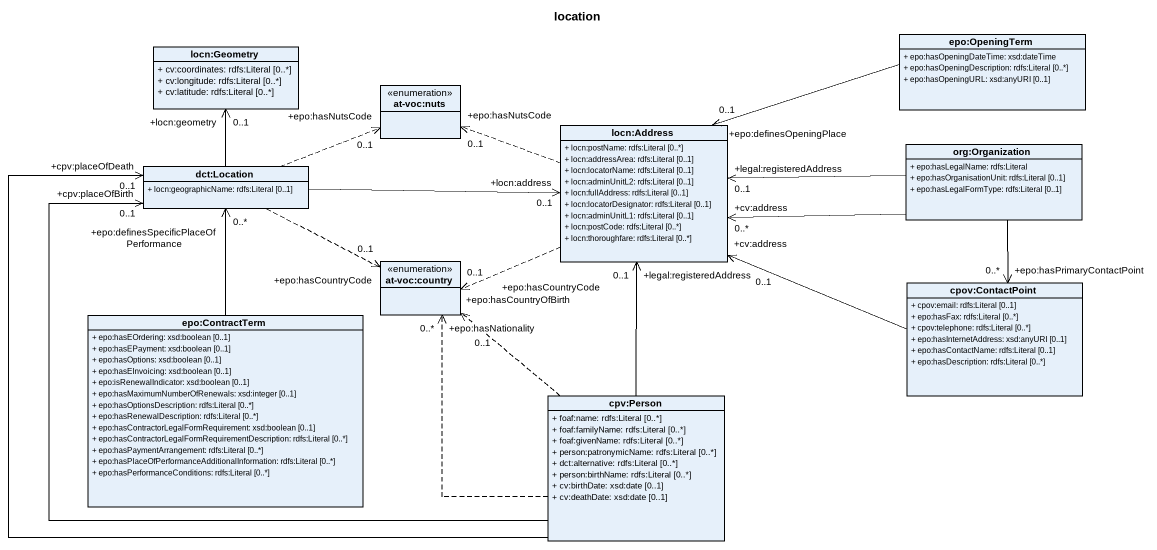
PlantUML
@startuml
title location
hide circle
hide empty members
skinparam classAttributeIconSize 0
class "locn:Geometry" as locn_Geometry {
  + cv:coordinates: rdfs:Literal [0..*]
  + cv:longitude: rdfs:Literal [0..*]
  + cv:latitude: rdfs:Literal [0..*]
}
class "epo:OpeningTerm" as epo_OpeningTerm {
  + epo:hasOpeningDateTime: xsd:dateTime
  + epo:hasOpeningDescription: rdfs:Literal [0..*]
  + epo:hasOpeningURL: xsd:anyURI [0..1]
}
enum "at-voc:nuts" as at_voc_nuts
class "locn:Address" as locn_Address {
  + locn:postName: rdfs:Literal [0..*]
  + locn:addressArea: rdfs:Literal [0..1]
  + locn:locatorName: rdfs:Literal [0..1]
  + locn:adminUnitL2: rdfs:Literal [0..1]
  + locn:fullAddress: rdfs:Literal [0..1]
  + locn:locatorDesignator: rdfs:Literal [0..1]
  + locn:adminUnitL1: rdfs:Literal [0..1]
  + locn:postCode: rdfs:Literal [0..*]
  + locn:thoroughfare: rdfs:Literal [0..*]
}
class "org:Organization" as org_Organization {
  + epo:hasLegalName: rdfs:Literal
  + epo:hasOrganisationUnit: rdfs:Literal [0..1]
  + epo:hasLegalFormType: rdfs:Literal [0..1]
}
class "dct:Location" as dct_Location {
  + locn:geographicName: rdfs:Literal [0..1]
}
enum "at-voc:country" as at_voc_country
class "cpov:ContactPoint" as cpov_ContactPoint {
  + cpov:email: rdfs:Literal [0..1]
  + epo:hasFax: rdfs:Literal [0..*]
  + cpov:telephone: rdfs:Literal [0..*]
  + epo:hasInternetAddress: xsd:anyURI [0..1]
  + epo:hasContactName: rdfs:Literal [0..1]
  + epo:hasDescription: rdfs:Literal [0..*]
}
class "epo:ContractTerm" as epo_ContractTerm {
  + epo:hasEOrdering: xsd:boolean [0..1]
  + epo:hasEPayment: xsd:boolean [0..1]
  + epo:hasOptions: xsd:boolean [0..1]
  + epo:hasEInvoicing: xsd:boolean [0..1]
  + epo:isRenewalIndicator: xsd:boolean [0..1]
  + epo:hasMaximumNumberOfRenewals: xsd:integer [0..1]
  + epo:hasOptionsDescription: rdfs:Literal [0..*]
  + epo:hasRenewalDescription: rdfs:Literal [0..*]
  + epo:hasContractorLegalFormRequirement: xsd:boolean [0..1]
  + epo:hasContractorLegalFormRequirementDescription: rdfs:Literal [0..*]
  + epo:hasPaymentArrangement: rdfs:Literal [0..*]
  + epo:hasPlaceOfPerformanceAdditionalInformation: rdfs:Literal [0..*]
  + epo:hasPerformanceConditions: rdfs:Literal [0..*]
}
class "cpv:Person" as cpv_Person {
  + foaf:name: rdfs:Literal [0..*]
  + foaf:familyName: rdfs:Literal [0..*]
  + foaf:givenName: rdfs:Literal [0..*]
  + person:patronymicName: rdfs:Literal [0..*]
  + dct:alternative: rdfs:Literal [0..*]
  + person:birthName: rdfs:Literal [0..*]
  + cv:birthDate: xsd:date [0..1]
  + cv:deathDate: xsd:date [0..1]
}
epo_OpeningTerm -left-> "+epo:definesOpeningPlace\n0..1" locn_Address
locn_Address .left.> "+epo:hasNutsCode\n0..1" at_voc_nuts
locn_Address .left.> "+epo:hasCountryCode\n0..1" at_voc_country
org_Organization -left-> "+legal:registeredAddress\n0..1" locn_Address
org_Organization -left-> "+cv:address\n0..*" locn_Address
org_Organization --> "+epo:hasPrimaryContactPoint\n0..*" cpov_ContactPoint
dct_Location -up-> "+locn:geometry\n0..1" locn_Geometry
dct_Location .right.> "+epo:hasNutsCode\n0..1" at_voc_nuts
dct_Location -right-> "+locn:address\n0..1" locn_Address
dct_Location .right.> "+epo:hasCountryCode\n0..1" at_voc_country
cpov_ContactPoint -left-> "+cv:address\n0..1" locn_Address
epo_ContractTerm -up-> "+epo:definesSpecificPlaceOfPerformance\n0..*" dct_Location
cpv_Person -up-> "+legal:registeredAddress\n0..1" locn_Address
cpv_Person -up-> "+cpv:placeOfBirth\n0..1" dct_Location
cpv_Person -up-> "+cpv:placeOfDeath\n0..1" dct_Location
cpv_Person .up.> "+epo:hasNationality\n0..*" at_voc_country
cpv_Person .up.> "+epo:hasCountryOfBirth\n0..1" at_voc_country
@enduml
